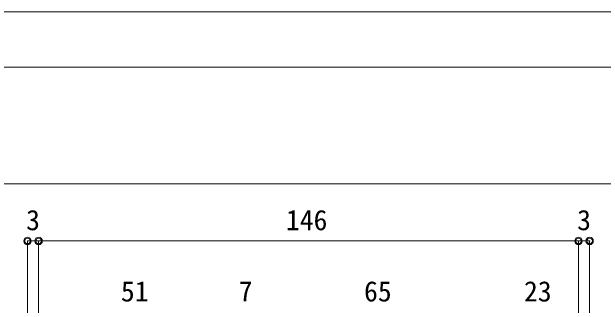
# Model space of a CAD drawing. Units: millimetres on the paper, enlarged 5 times, with parts at other scales. Extents: x -992 to 1008, y -685 to 700.
# Drawn here: x -762.6 to -496, y 567.8 to 700 of the extents above; entities that cross this region are included whole.
import ezdxf
from ezdxf.enums import TextEntityAlignment as Align

# ---------------------------------------------------------------- set-up
doc = ezdxf.new("R2010")
doc.units = ezdxf.units.MM
doc.header["$LTSCALE"] = 5
doc.header["$PDMODE"] = 32
doc.header["$PDSIZE"] = 2.5
for name, color, linetype, lineweight in [('1-0_H-SYM', 7, 'Continuous', 20), ('1-1_0', 7, 'Continuous', 20), ('2-0_18', 7, 'Continuous', 18)]:
    doc.layers.add(name, color=color, linetype=linetype, lineweight=lineweight)
doc.styles.add('ＭＳ ゴシック', font='')
doc.styles.get('ＭＳ ゴシック').set_extended_font_data('MS Gothic')

msp = doc.modelspace()

# ---------------------------------------------------------------- linework, layer by layer
at = {"layer": '1-0_H-SYM'}
for p, q in [((-967.5, 675), (197.5, 675)), ((-967.5, 622.5), (197.5, 622.5)), ((-967.5, 622.5), (197.5, 622.5))]:
    msp.add_line(p, q, dxfattribs=at)
at = {"layer": '1-1_0'}
msp.add_line((-967.5, 675), (197.5, 675), dxfattribs=at)
msp.add_lwpolyline([(-992.5, -685), (1007.5, -685), (1007.5, 700), (-992.5, 700)], close=True, dxfattribs=at)
at = {"layer": '2-0_18', "color": 4}
for p, q in [((-755.485, 596.748), (-755.485, 537.504)), ((-750.485, 596.748), (-507.152, 596.748)), ((-507.152, 596.748), (-502.152, 596.748)), ((-507.152, 596.748), (-507.152, 515.763)), ((-502.152, 596.748), (-502.152, 537.504))]:
    msp.add_line(p, q, dxfattribs=at)
msp.add_lwpolyline([(-755.485, 596.748), (-750.485, 596.748), (-750.485, 515.763)], dxfattribs=at)
for centre in [(-755.485, 596.748), (-750.485, 596.748), (-507.152, 596.748), (-502.152, 596.748)]:
    msp.add_circle(centre, 1.667, dxfattribs=at)
for p in [(-755.485, 596.748), (-750.485, 596.748), (-507.152, 596.748), (-502.152, 596.748)]:
    msp.add_point(p, dxfattribs=at)
at = {"layer": '2-0_18', "color": 5}
for p in [(-755.485, 596.748), (-750.485, 596.748), (-507.152, 596.748), (-502.152, 596.748)]:
    msp.add_point(p, dxfattribs=at)

# ---------------------------------------------------------------- texts
at = {"layer": '2-0_18', "style": 'ＭＳ ゴシック'}
for s, p in [('3', (-756.11, 598.831)), ('146', (-639.027, 598.831)), ('3', (-507.777, 598.831)), ('51', (-713.402, 566.714)), ('7', (-660.277, 566.714)), ('65', (-603.818, 566.714)), ('23', (-531.735, 566.714))]:
    msp.add_text(s, height=9.164, dxfattribs=at).set_placement(p, align=Align.BOTTOM_LEFT)

doc.saveas('drawing.dxf')
